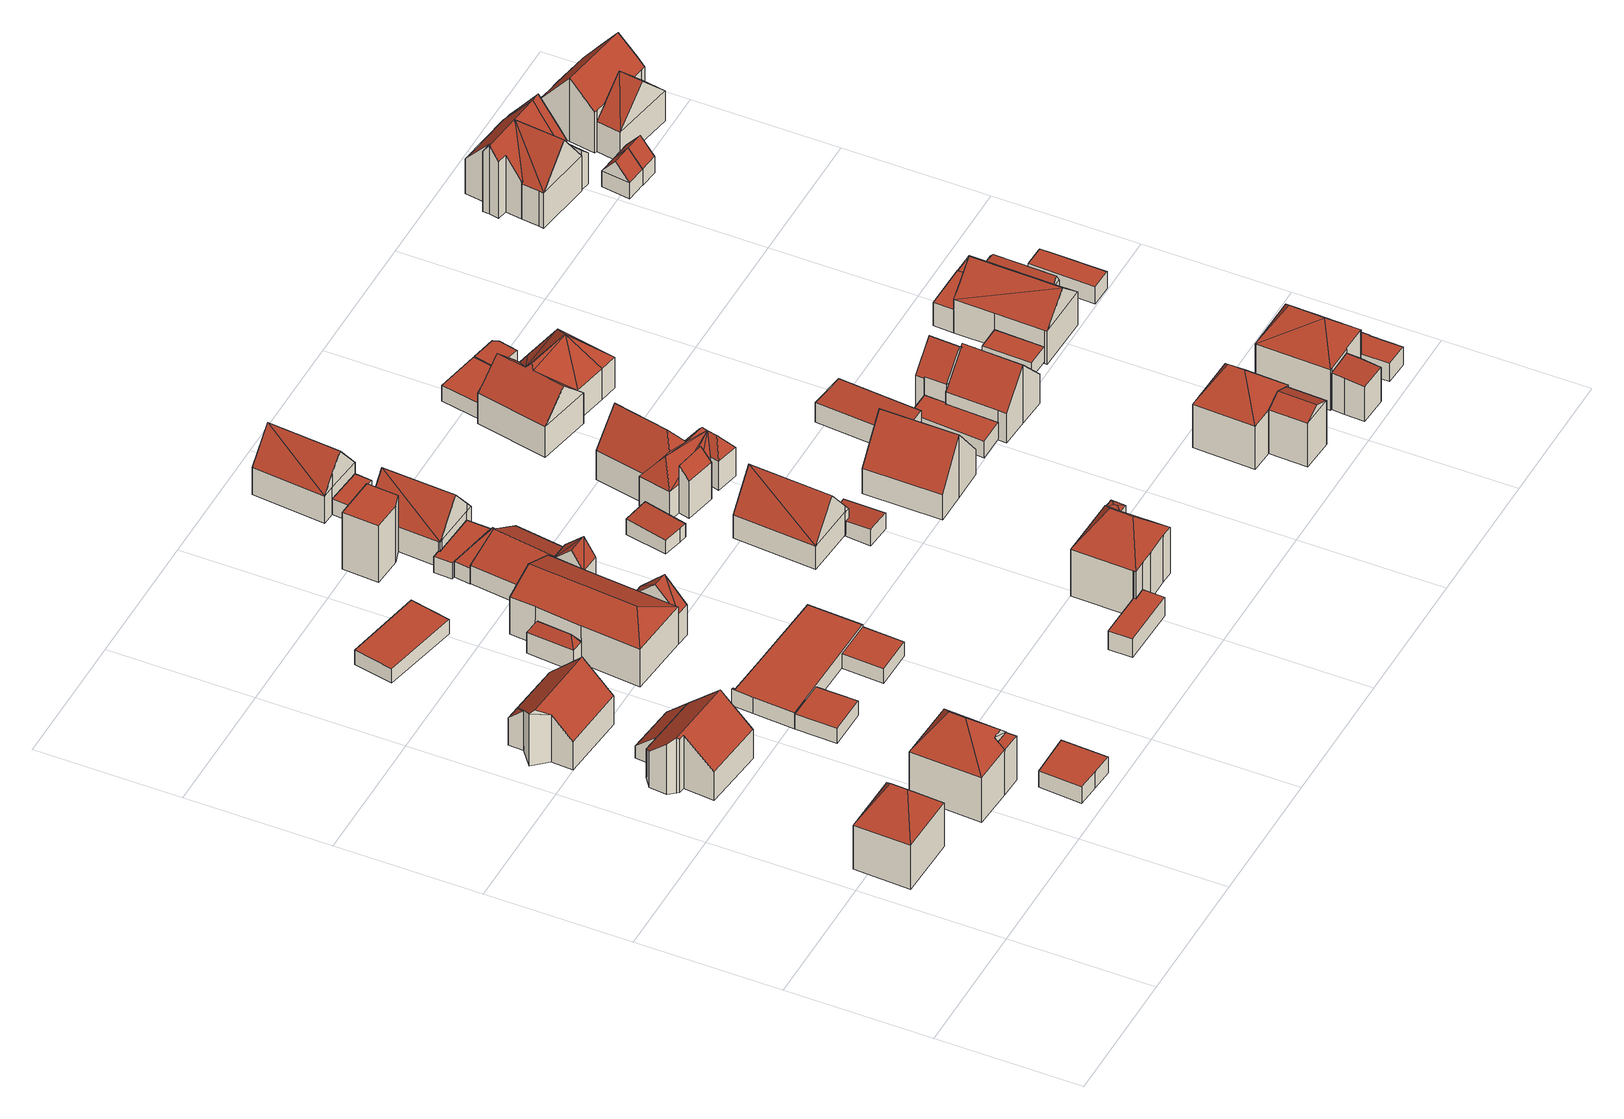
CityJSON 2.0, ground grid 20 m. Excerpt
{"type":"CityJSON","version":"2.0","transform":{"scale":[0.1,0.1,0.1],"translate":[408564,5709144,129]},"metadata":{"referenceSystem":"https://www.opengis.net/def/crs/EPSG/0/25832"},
"CityObjects":{
"building1":{"type":"Building","attributes":{"Gemeindeschluessel":"05978036","Geometrietyp2DReferenz":"3000","function":"31001_1000","roofType":"3200","measuredHeight":11.52},"geometry":[{"type":"MultiSurface","lod":"2","boundaries":[[[0,1,2,3]],[[1,4,5,2]],[[4,6,7,5]],[[6,0,3,7]],[[4,1,8]],[[0,6,9]],[[1,0,9,8]],[[6,4,8,9]],[[3,2,5,7]]],"semantics":{"surfaces":[{"type":"WallSurface"},{"type":"RoofSurface"},{"type":"GroundSurface"}],"values":[0,0,0,0,1,1,1,1,2]}}]},
"building2":{"type":"Building","attributes":{"Gemeindeschluessel":"05978036","Geometrietyp2DReferenz":"3000","function":"31001_1000","roofType":"3100","measuredHeight":8.76},"geometry":[{"type":"MultiSurface","lod":"2","boundaries":[[[10,11,12,13]],[[11,14,15,12]],[[14,16,17,15]],[[16,18,19,17]],[[18,20,21,19]],[[20,22,23,21]],[[22,24,25,23]],[[24,26,27,25]],[[26,28,29,27]],[[28,30,31,29]],[[30,10,13,31]],[[26,24,22,20,18,16]],[[16,14,11,10,30,28,26]],[[13,12,15,17,19,21,23,25,27,29,31]]],"semantics":{"surfaces":[{"type":"WallSurface"},{"type":"RoofSurface"},{"type":"GroundSurface"}],"values":[0,0,0,0,0,0,0,0,0,0,0,1,1,2]}}]},
"building3":{"type":"Building","attributes":{"Gemeindeschluessel":"05978036","Geometrietyp2DReferenz":"3000","function":"31001_1000"},"children":["building3-1","building3-2"]},
"building3-1":{"type":"BuildingPart","attributes":{"roofType":"1000","measuredHeight":7.18},"parents":["building3"],"geometry":[{"type":"MultiSurface","lod":"2","boundaries":[[[32,33,34,35]],[[36,32,35,37]],[[36,38,33,32]],[[35,34,39,37]],[[39,34,33,38]],[[37,39,38,36]]],"semantics":{"surfaces":[{"type":"WallSurface"},{"type":"RoofSurface"},{"type":"GroundSurface"},{"type":"ClosureSurface"}],"values":[0,0,1,2,3,3]}}]},
"building3-2":{"type":"BuildingPart","attributes":{"roofType":"5000","measuredHeight":11.33},"parents":["building3"],"geometry":[{"type":"MultiSurface","lod":"2","boundaries":[[[40,41,42,34,33]],[[41,43,44,42]],[[43,45,46,44]],[[45,47,36,37,46]],[[45,43,48]],[[49,50,51,41,40]],[[51,48,43,41]],[[50,47,45,48,51]],[[49,47,50]],[[34,42,44,46,37,39]],[[38,36,47,49]],[[38,39,37,36]],[[40,33,38,49]],[[33,34,39,38]]],"semantics":{"surfaces":[{"type":"WallSurface"},{"type":"RoofSurface"},{"type":"GroundSurface"},{"type":"ClosureSurface"}],"values":[0,0,0,0,1,1,1,1,0,2,0,3,0,3]}}]},
"building4":{"type":"Building","attributes":{"Gemeindeschluessel":"05978036","Geometrietyp2DReferenz":"3000","function":"31001_1000"},"children":["building4-1","building4-2"]},
"building4-1":{"type":"BuildingPart","attributes":{"roofType":"5000","measuredHeight":8.88},"parents":["building4"],"geometry":[{"type":"MultiSurface","lod":"2","boundaries":[[[52,53,54,55]],[[53,56,57,54]],[[56,58,59,57]],[[58,60,61,62,59]],[[63,64,65,66]],[[64,52,55,65]],[[52,67,68,56,53]],[[67,64,63,69,60,58,68]],[[52,64,67]],[[58,56,68]],[[55,54,57,59,62,66,65]],[[69,61,60]],[[63,66,62,61,69]]],"semantics":{"surfaces":[{"type":"WallSurface"},{"type":"RoofSurface"},{"type":"GroundSurface"},{"type":"ClosureSurface"}],"values":[0,0,0,0,0,0,1,1,0,0,2,0,3]}}]},
"building4-2":{"type":"BuildingPart","attributes":{"roofType":"2100","measuredHeight":6.38},"parents":["building4"],"geometry":[{"type":"MultiSurface","lod":"2","boundaries":[[[61,70,71,62]],[[70,63,66,71]],[[63,70,61,69]],[[62,71,66]],[[62,66,63,69,61]]],"semantics":{"surfaces":[{"type":"WallSurface"},{"type":"RoofSurface"},{"type":"GroundSurface"},{"type":"ClosureSurface"}],"values":[0,0,1,2,3]}}]},
"building5":{"type":"Building","attributes":{"Gemeindeschluessel":"05978036","Geometrietyp2DReferenz":"3000","function":"31001_2460","roofType":"2100","measuredHeight":4.65},"geometry":[{"type":"MultiSurface","lod":"2","boundaries":[[[72,14,73,74]],[[14,11,75,73]],[[11,76,77,75]],[[76,72,74,77]],[[76,11,14,72]],[[74,73,75,77]]],"semantics":{"surfaces":[{"type":"WallSurface"},{"type":"RoofSurface"},{"type":"GroundSurface"}],"values":[0,0,0,0,1,2]}}]},
"building6":{"type":"Building","attributes":{"Gemeindeschluessel":"05978036","Geometrietyp2DReferenz":"3000","function":"31001_2460","roofType":"1000","measuredHeight":2.57},"geometry":[{"type":"MultiSurface","lod":"2","boundaries":[[[78,79,80,81]],[[79,82,83,80]],[[82,84,85,83]],[[84,86,87,85]],[[86,78,81,87]],[[86,84,82,79,78]],[[81,80,83,85,87]]],"semantics":{"surfaces":[{"type":"WallSurface"},{"type":"RoofSurface"},{"type":"GroundSurface"}],"values":[0,0,0,0,0,1,2]}}]},
"building7":{"type":"Building","attributes":{"Gemeindeschluessel":"05978036","Geometrietyp2DReferenz":"3000","function":"31001_2460","roofType":"1000","measuredHeight":2.35},"geometry":[{"type":"MultiSurface","lod":"2","boundaries":[[[88,89,90,91]],[[89,92,93,90]],[[92,94,95,93]],[[94,88,91,95]],[[94,92,89,88]],[[91,90,93,95]]],"semantics":{"surfaces":[{"type":"WallSurface"},{"type":"RoofSurface"},{"type":"GroundSurface"}],"values":[0,0,0,0,1,2]}}]},
"building8":{"type":"Building","attributes":{"Gemeindeschluessel":"05978036","Geometrietyp2DReferenz":"3000","function":"31001_2460","roofType":"1000","measuredHeight":2.39},"geometry":[{"type":"MultiSurface","lod":"2","boundaries":[[[96,97,98,99]],[[97,100,101,98]],[[100,102,103,101]],[[102,96,99,103]],[[102,100,97,96]],[[99,98,101,103]]],"semantics":{"surfaces":[{"type":"WallSurface"},{"type":"RoofSurface"},{"type":"GroundSurface"}],"values":[0,0,0,0,1,2]}}]},
"building9":{"type":"Building","attributes":{"Gemeindeschluessel":"05978036","Geometrietyp2DReferenz":"3000","function":"31001_2460","roofType":"1000","measuredHeight":2.56},"geometry":[{"type":"MultiSurface","lod":"2","boundaries":[[[104,105,106,90]],[[105,107,108,106]],[[107,109,110,108]],[[109,111,112,110]],[[111,113,114,112]],[[113,115,116,114]],[[115,117,118,116]],[[117,104,90,118]],[[117,115,113,111,109,107,105,104]],[[90,106,108,110,112,114,116,118]]],"semantics":{"surfaces":[{"type":"WallSurface"},{"type":"RoofSurface"},{"type":"GroundSurface"}],"values":[0,0,0,0,0,0,0,0,1,2]}}]},
"building10":{"type":"Building","attributes":{"Gemeindeschluessel":"05978036","Geometrietyp2DReferenz":"3000","function":"31001_1000"},"children":["building10-1","building10-2","building10-3"]},
"building10-1":{"type":"BuildingPart","attributes":{"roofType":"5000","measuredHeight":8.01},"parents":["building10"],"geometry":[{"type":"MultiSurface","lod":"2","boundaries":[[[119,120,121]],[[119,122,123,120]],[[122,124,125,123]],[[124,126,127,125]],[[126,128,129,127]],[[128,130,131,129]],[[130,132,133,131]],[[132,134,135,136,133]],[[137,138,139,140,141]],[[138,142,143,139]],[[142,144,143]],[[138,137,145]],[[137,146,147,134,132,130,128,126,124,145]],[[124,122,119,142,138,145]],[[120,123,125,127,129,131,133,136,140,139,143]],[[137,141,146]],[[147,135,134]],[[141,140,136,135]],[[146,141,135,147]],[[121,148,149,144,142,119]],[[121,120,143,144]],[[121,144,149,148]]],"semantics":{"surfaces":[{"type":"WallSurface"},{"type":"RoofSurface"},{"type":"GroundSurface"},{"type":"ClosureSurface"}],"values":[0,0,0,0,0,0,0,0,0,0,0,1,1,1,2,0,0,3,3,0,3,3]}}]},
"building10-2":{"type":"BuildingPart","attributes":{"roofType":"3100","measuredHeight":8.18},"parents":["building10"],"geometry":[{"type":"MultiSurface","lod":"2","boundaries":[[[150,141,140,151]],[[135,152,153,136]],[[152,150,151,153]],[[150,152,154]],[[141,154,155,146]],[[154,141,150]],[[152,155,154]],[[155,152,135,147]],[[151,140,136,153]],[[136,140,141,135]],[[155,147,146]],[[146,147,135,141]]],"semantics":{"surfaces":[{"type":"WallSurface"},{"type":"RoofSurface"},{"type":"GroundSurface"},{"type":"ClosureSurface"}],"values":[0,0,0,0,1,1,1,1,2,3,0,3]}}]},
"building10-3":{"type":"BuildingPart","attributes":{"roofType":"5000","measuredHeight":4.86},"parents":["building10"],"geometry":[{"type":"MultiSurface","lod":"2","boundaries":[[[156,121,120,157]],[[144,158,159,143]],[[158,156,157,159]],[[144,160,158]],[[144,149,160]],[[149,148,161,160]],[[148,121,156,161]],[[160,161,156,158]],[[157,120,143,159]],[[143,120,121,144]],[[121,148,149,144]]],"semantics":{"surfaces":[{"type":"WallSurface"},{"type":"RoofSurface"},{"type":"GroundSurface"},{"type":"ClosureSurface"}],"values":[0,0,0,1,1,1,1,1,2,3,3]}}]},
"building11":{"type":"Building","attributes":{"Gemeindeschluessel":"05978036","Geometrietyp2DReferenz":"3000","function":"31001_2460","roofType":"1000","measuredHeight":2.37},"geometry":[{"type":"MultiSurface","lod":"2","boundaries":[[[162,163,164,118]],[[163,165,166,164]],[[165,167,168,166]],[[167,162,118,168]],[[167,165,163,162]],[[118,164,166,168]]],"semantics":{"surfaces":[{"type":"WallSurface"},{"type":"RoofSurface"},{"type":"GroundSurface"}],"values":[0,0,0,0,1,2]}}]},
"building12":{"type":"Building","attributes":{"Gemeindeschluessel":"05978036","Geometrietyp2DReferenz":"3000","function":"31001_1000","roofType":"5000","measuredHeight":7.99},"geometry":[{"type":"MultiSurface","lod":"2","boundaries":[[[169,170,171,172]],[[170,173,174,171]],[[173,175,176,174]],[[175,177,178,176]],[[177,169,172,178]],[[173,179,175]],[[170,179,173]],[[179,170,180]],[[169,179,180]],[[179,169,177]],[[177,175,179]],[[170,169,180]],[[172,171,174,176,178]]],"semantics":{"surfaces":[{"type":"WallSurface"},{"type":"RoofSurface"},{"type":"GroundSurface"}],"values":[0,0,0,0,0,1,1,1,1,1,0,0,2]}}]},
"building13":{"type":"Building","attributes":{"Gemeindeschluessel":"05978036","Geometrietyp2DReferenz":"3000","function":"31001_1000","roofType":"5000","measuredHeight":5.51},"geometry":[{"type":"MultiSurface","lod":"2","boundaries":[[[181,182,183,184]],[[182,185,186,183]],[[185,187,188,186]],[[187,189,190,188]],[[189,191,192,190]],[[191,193,194,192]],[[193,195,196,194]],[[195,181,184,196]],[[187,185,197,198,191,189]],[[195,193,198,197,182,181]],[[193,191,198]],[[185,182,197]],[[184,183,186,188,190,192,194,196]]],"semantics":{"surfaces":[{"type":"WallSurface"},{"type":"RoofSurface"},{"type":"GroundSurface"}],"values":[0,0,0,0,0,0,0,0,1,1,0,0,2]}}]},
"building14":{"type":"Building","attributes":{"Gemeindeschluessel":"05978036","Geometrietyp2DReferenz":"3000","function":"31001_2460","roofType":"9999","measuredHeight":3},"geometry":[{"type":"MultiSurface","lod":"2","boundaries":[[[199,200,201,202,203,204]],[[204,203,205,206]],[[203,202,207,205]],[[202,201,208,207]],[[201,200,209,208]],[[200,199,210,209]],[[199,204,206,210]],[[206,205,207,208,209,210]]],"semantics":{"surfaces":[{"type":"RoofSurface"},{"type":"WallSurface"},{"type":"GroundSurface"}],"values":[0,1,1,1,1,1,1,2]}}]},
"building15":{"type":"Building","attributes":{"Gemeindeschluessel":"05978036","Geometrietyp2DReferenz":"3000","function":"31001_2460","roofType":"1000","measuredHeight":2.49},"geometry":[{"type":"MultiSurface","lod":"2","boundaries":[[[211,212,213,214]],[[212,215,216,213]],[[215,217,218,216]],[[217,219,220,218]],[[219,221,222,220]],[[221,211,214,222]],[[221,219,217,215,212,211]],[[214,213,216,218,220,222]]],"semantics":{"surfaces":[{"type":"WallSurface"},{"type":"RoofSurface"},{"type":"GroundSurface"}],"values":[0,0,0,0,0,0,1,2]}}]},
"building16":{"type":"Building","attributes":{"Gemeindeschluessel":"05978036","Geometrietyp2DReferenz":"3000","function":"31001_2460","roofType":"1000","measuredHeight":2.48},"geometry":[{"type":"MultiSurface","lod":"2","boundaries":[[[223,224,225,226]],[[224,227,228,225]],[[227,229,230,228]],[[229,231,232,230]],[[231,233,234,232]],[[233,235,236,234]],[[235,237,238,236]],[[237,215,216,238]],[[215,212,213,216]],[[212,223,226,213]],[[212,215,237,235,233,231,229,227,224,223]],[[226,225,228,230,232,234,236,238,216,213]]],"semantics":{"surfaces":[{"type":"WallSurface"},{"type":"RoofSurface"},{"type":"GroundSurface"}],"values":[0,0,0,0,0,0,0,0,0,0,1,2]}}]},
"building17":{"type":"Building","attributes":{"Gemeindeschluessel":"05978036","Geometrietyp2DReferenz":"3000","function":"31001_1000"},"children":["building17-1","building17-2"]},
"building17-1":{"type":"BuildingPart","attributes":{"roofType":"9999","measuredHeight":9},"parents":["building17"],"geometry":[{"type":"MultiSurface","lod":"2","boundaries":[[[239,240,241,242,243]],[[243,242,244,245,246]],[[242,241,247,244]],[[241,240,248,247]],[[240,239,249,250,248]],[[246,249,239,243]],[[246,245,250,249]],[[245,244,247,248,250]]],"semantics":{"surfaces":[{"type":"RoofSurface"},{"type":"WallSurface"},{"type":"GroundSurface"}],"values":[0,1,1,1,1,1,1,2]}}]},
"building17-2":{"type":"BuildingPart","attributes":{"roofType":"3100","measuredHeight":8.77},"parents":["building17"],"geometry":[{"type":"MultiSurface","lod":"2","boundaries":[[[251,252,253,254]],[[252,255,256,253]],[[255,257,258,256]],[[257,259,260,258]],[[259,246,245,260]],[[249,261,262,250]],[[261,251,254,262]],[[261,263,264]],[[264,265,251,261]],[[257,263,249,246,259]],[[257,266,264,263]],[[252,265,264,266,255]],[[255,266,257]],[[251,265,252]],[[249,263,261]],[[254,253,256,258,260,245,250,262]],[[250,245,246,249]]],"semantics":{"surfaces":[{"type":"WallSurface"},{"type":"RoofSurface"},{"type":"GroundSurface"},{"type":"ClosureSurface"}],"values":[0,0,0,0,0,0,0,1,1,1,1,0,0,0,0,2,3]}}]},
"building18":{"type":"Building","attributes":{"Gemeindeschluessel":"05978036","Geometrietyp2DReferenz":"3000","function":"31001_2460","roofType":"2100","measuredHeight":2.5},"geometry":[{"type":"MultiSurface","lod":"2","boundaries":[[[267,268,269,270]],[[268,271,272,269]],[[271,273,274,272]],[[273,275,276,274]],[[275,267,270,276]],[[275,273,271,268,267]],[[270,269,272,274,276]]],"semantics":{"surfaces":[{"type":"WallSurface"},{"type":"RoofSurface"},{"type":"GroundSurface"}],"values":[0,0,0,0,0,1,2]}}]},
"building19":{"type":"Building","attributes":{"Gemeindeschluessel":"05978036","Geometrietyp2DReferenz":"3000","function":"31001_2460","roofType":"1000","measuredHeight":2.47},"geometry":[{"type":"MultiSurface","lod":"2","boundaries":[[[277,278,279,280]],[[278,281,282,279]],[[281,283,284,282]],[[283,277,280,284]],[[283,281,278,277]],[[280,279,282,284]]],"semantics":{"surfaces":[{"type":"WallSurface"},{"type":"RoofSurface"},{"type":"GroundSurface"}],"values":[0,0,0,0,1,2]}}]},
"building20":{"type":"Building","attributes":{"Gemeindeschluessel":"05978036","Geometrietyp2DReferenz":"3000","function":"31001_1000"},"children":["building20-1","building20-2"]},
"building20-1":{"type":"BuildingPart","attributes":{"roofType":"3200","measuredHeight":11.71},"parents":["building20"],"geometry":[{"type":"MultiSurface","lod":"2","boundaries":[[[285,286,287,288]],[[286,289,290,287]],[[289,291,292,293,290]],[[294,295,296,297,298]],[[295,299,300,296]],[[299,301,302,300]],[[301,303,304,302]],[[303,305,306,304]],[[305,285,288,306]],[[291,289,307]],[[305,303,301,299,295,308]],[[289,286,285,305,308,307]],[[295,294,291,307,308]],[[288,287,290,293,297,296,300,302,304,306]],[[298,292,291,294]],[[298,297,293,292]]],"semantics":{"surfaces":[{"type":"WallSurface"},{"type":"RoofSurface"},{"type":"GroundSurface"},{"type":"ClosureSurface"}],"values":[0,0,0,0,0,0,0,0,0,1,1,1,1,2,0,3]}}]},
"building20-2":{"type":"BuildingPart","attributes":{"roofType":"5000","measuredHeight":7.31},"parents":["building20"],"geometry":[{"type":"MultiSurface","lod":"2","boundaries":[[[309,298,297,310]],[[292,311,312,293]],[[311,309,310,312]],[[313,311,292]],[[314,313,292,298]],[[314,298,309]],[[313,314,309,311]],[[310,297,293,312]],[[293,297,298,292]]],"semantics":{"surfaces":[{"type":"WallSurface"},{"type":"RoofSurface"},{"type":"GroundSurface"},{"type":"ClosureSurface"}],"values":[0,0,0,1,1,1,1,2,3]}}]},
"building21":{"type":"Building","attributes":{"Gemeindeschluessel":"05978036","Geometrietyp2DReferenz":"3000","function":"31001_1000","roofType":"3100","measuredHeight":8.85},"geometry":[{"type":"MultiSurface","lod":"2","boundaries":[[[315,316,317,318]],[[316,319,282,317]],[[319,320,279,282]],[[320,321,322,279]],[[321,315,318,322]],[[321,323,315]],[[323,321,324,325]],[[325,316,323]],[[316,325,319]],[[320,324,321]],[[319,325,324,320]],[[315,323,316]],[[318,317,282,279,322]]],"semantics":{"surfaces":[{"type":"WallSurface"},{"type":"RoofSurface"},{"type":"GroundSurface"}],"values":[0,0,0,0,0,1,1,1,1,0,0,0,2]}}]},
"building22":{"type":"Building","attributes":{"Gemeindeschluessel":"05978036","Geometrietyp2DReferenz":"3000","function":"31001_1000","roofType":"3100","measuredHeight":8.82},"geometry":[{"type":"MultiSurface","lod":"2","boundaries":[[[326,327,328,329]],[[327,330,331,328]],[[330,332,333,331]],[[332,334,335,333]],[[334,336,337,335]],[[336,326,329,337]],[[336,338,326]],[[336,339,338]],[[327,338,339]],[[339,340,332,330,327]],[[332,340,334]],[[334,340,339,336]],[[326,338,327]],[[329,328,331,333,335,337]]],"semantics":{"surfaces":[{"type":"WallSurface"},{"type":"RoofSurface"},{"type":"GroundSurface"}],"values":[0,0,0,0,0,0,1,1,1,1,0,0,0,2]}}]},
"building23":{"type":"Building","attributes":{"Gemeindeschluessel":"05978036","Geometrietyp2DReferenz":"3000","function":"31001_2460","roofType":"2100","measuredHeight":2.64},"geometry":[{"type":"MultiSurface","lod":"2","boundaries":[[[341,342,343,344]],[[342,345,346,343]],[[345,347,348,346]],[[347,349,350,348]],[[349,351,352,350]],[[351,341,344,352]],[[351,349,347,345,342,341]],[[344,343,346,348,350,352]]],"semantics":{"surfaces":[{"type":"WallSurface"},{"type":"RoofSurface"},{"type":"GroundSurface"}],"values":[0,0,0,0,0,0,1,2]}}]},
"building24":{"type":"Building","attributes":{"Gemeindeschluessel":"05978036","Geometrietyp2DReferenz":"3000","function":"31001_1000"},"children":["building24-1","building24-2"]},
"building24-1":{"type":"BuildingPart","attributes":{"roofType":"2100","measuredHeight":7.66},"parents":["building24"],"geometry":[{"type":"MultiSurface","lod":"2","boundaries":[[[353,354,355,356,357]],[[354,358,359,355]],[[358,360,361,362,359]],[[360,358,354,353]],[[356,355,359,362]],[[357,361,360,353]],[[357,356,362,361]]],"semantics":{"surfaces":[{"type":"WallSurface"},{"type":"RoofSurface"},{"type":"GroundSurface"},{"type":"ClosureSurface"}],"values":[0,0,0,1,2,0,3]}}]},
"building24-2":{"type":"BuildingPart","attributes":{"roofType":"5000","measuredHeight":9.6},"parents":["building24"],"geometry":[{"type":"MultiSurface","lod":"2","boundaries":[[[363,364,365,366]],[[364,357,356,365]],[[361,367,368,362]],[[367,369,370,368]],[[369,371,372,370]],[[371,373,374,372]],[[373,375,376,374]],[[375,377,378,376]],[[377,379,380,378]],[[379,381,382,380]],[[381,383,384,382]],[[383,363,366,384]],[[385,386,381,379]],[[387,377,375]],[[388,377,387]],[[388,379,377]],[[379,388,385]],[[389,388,387,373,371]],[[390,389,371,369]],[[390,369,367]],[[390,385,389]],[[390,391,385]],[[367,391,390]],[[361,391,367]],[[357,391,361]],[[391,357,364]],[[388,389,385]],[[386,385,391]],[[392,391,364,363]],[[392,363,383]],[[386,391,392,383,381]],[[373,387,375]],[[366,365,356,362,368,370,372,374,376,378,380,382,384]],[[362,356,357,361]]],"semantics":{"surfaces":[{"type":"WallSurface"},{"type":"RoofSurface"},{"type":"GroundSurface"},{"type":"ClosureSurface"}],"values":[0,0,0,0,0,0,0,0,0,0,0,0,1,1,1,1,1,1,1,1,1,1,1,1,1,1,1,1,1,1,1,0,2,3]}}]},
"building25":{"type":"Building","attributes":{"Gemeindeschluessel":"05978036","Geometrietyp2DReferenz":"3000","function":"31001_1000","roofType":"3100","measuredHeight":10.03},"geometry":[{"type":"MultiSurface","lod":"2","boundaries":[[[393,394,395,396]],[[394,397,398,395]],[[397,399,400,398]],[[399,401,402,400]],[[401,403,404,402]],[[403,405,406,404]],[[405,407,408,406]],[[407,393,396,408]],[[403,401,399,397,394,393]],[[393,407,405,403]],[[396,395,398,400,402,404,406,408]]],"semantics":{"surfaces":[{"type":"WallSurface"},{"type":"RoofSurface"},{"type":"GroundSurface"}],"values":[0,0,0,0,0,0,0,0,1,1,2]}}]},
"building26":{"type":"Building","attributes":{"Gemeindeschluessel":"05978036","Geometrietyp2DReferenz":"3000","function":"31001_1000","roofType":"5000","measuredHeight":9.28},"geometry":[{"type":"MultiSurface","lod":"2","boundaries":[[[409,410,411,412]],[[410,413,414,411]],[[413,415,416,414]],[[415,417,418,416]],[[417,419,420,418]],[[419,421,422,420]],[[421,423,424,422]],[[423,425,426,424]],[[425,427,428,426]],[[427,429,430,428]],[[429,431,432,430]],[[431,409,412,432]],[[433,429,427,434,435,436,437,438]],[[434,425,423,435]],[[435,439,436]],[[423,439,435]],[[421,439,423]],[[439,421,419]],[[439,419,417]],[[439,437,436]],[[417,437,439]],[[415,437,417]],[[437,415,413]],[[438,437,413,410,440]],[[431,433,438,440,409]],[[409,440,410]],[[429,433,431]],[[425,434,427]],[[412,411,414,416,418,420,422,424,426,428,430,432]]],"semantics":{"surfaces":[{"type":"WallSurface"},{"type":"RoofSurface"},{"type":"GroundSurface"}],"values":[0,0,0,0,0,0,0,0,0,0,0,0,1,1,1,1,1,1,1,1,1,1,1,1,0,0,0,0,2]}}]},
"building27":{"type":"Building","attributes":{"Gemeindeschluessel":"05978036","Geometrietyp2DReferenz":"3000","function":"31001_2460","roofType":"1000","measuredHeight":2.55},"geometry":[{"type":"MultiSurface","lod":"2","boundaries":[[[441,442,432,412]],[[442,443,444,432]],[[443,445,446,444]],[[445,447,448,446]],[[447,449,450,448]],[[449,441,412,450]],[[449,447,445,443,442,441]],[[412,432,444,446,448,450]]],"semantics":{"surfaces":[{"type":"WallSurface"},{"type":"RoofSurface"},{"type":"GroundSurface"}],"values":[0,0,0,0,0,0,1,2]}}]},
"building28":{"type":"Building","attributes":{"Gemeindeschluessel":"05978036","Geometrietyp2DReferenz":"3000","function":"31001_1000","roofType":"2100","measuredHeight":3.58},"geometry":[{"type":"MultiSurface","lod":"2","boundaries":[[[451,452,453,454]],[[452,455,456,453]],[[455,457,458,456]],[[457,459,460,458]],[[459,461,462,460]],[[461,463,464,462]],[[463,451,454,464]],[[463,461,459,457,455,452,451]],[[454,453,456,458,460,462,464]]],"semantics":{"surfaces":[{"type":"WallSurface"},{"type":"RoofSurface"},{"type":"GroundSurface"}],"values":[0,0,0,0,0,0,0,1,2]}}]},
"building29":{"type":"Building","attributes":{"Gemeindeschluessel":"05978036","Geometrietyp2DReferenz":"3000","function":"31001_2460","roofType":"1000","measuredHeight":2.7},"geometry":[{"type":"MultiSurface","lod":"2","boundaries":[[[465,466,467,468]],[[466,469,470,467]],[[469,471,472,470]],[[471,473,474,472]],[[473,475,476,474]],[[475,477,478,476]],[[477,479,480,478]],[[479,465,468,480]],[[479,477,475,473,471,469,466,465]],[[468,467,470,472,474,476,478,480]]],"semantics":{"surfaces":[{"type":"WallSurface"},{"type":"RoofSurface"},{"type":"GroundSurface"}],"values":[0,0,0,0,0,0,0,0,1,2]}}]},
"building30":{"type":"Building","attributes":{"Gemeindeschluessel":"05978036","Geometrietyp2DReferenz":"3000","function":"31001_1310","roofType":"1000","measuredHeight":2.46},"geometry":[{"type":"MultiSurface","lod":"2","boundaries":[[[481,482,483,484]],[[482,485,486,483]],[[485,441,487,486]],[[441,449,488,487]],[[449,489,490,488]],[[489,491,492,490]],[[491,481,484,492]],[[491,489,449,441,485,482,481]],[[484,483,486,487,488,490,492]]],"semantics":{"surfaces":[{"type":"WallSurface"},{"type":"RoofSurface"},{"type":"GroundSurface"}],"values":[0,0,0,0,0,0,0,1,2]}}]},
"building31":{"type":"Building","attributes":{"Gemeindeschluessel":"05978036","Geometrietyp2DReferenz":"3000","function":"31001_1310","roofType":"1000","measuredHeight":2.64},"geometry":[{"type":"MultiSurface","lod":"2","boundaries":[[[493,494,495,496]],[[494,497,450,495]],[[497,498,448,450]],[[498,499,500,448]],[[499,501,502,500]],[[501,503,504,502]],[[503,493,496,504]],[[503,501,499,498,497,494,493]],[[496,495,450,448,500,502,504]]],"semantics":{"surfaces":[{"type":"WallSurface"},{"type":"RoofSurface"},{"type":"GroundSurface"}],"values":[0,0,0,0,0,0,0,1,2]}}]},
"building32":{"type":"Building","attributes":{"Gemeindeschluessel":"05978036","Geometrietyp2DReferenz":"3000","function":"31001_1000"},"children":["building32-1","building32-2"]},
"building32-1":{"type":"BuildingPart","attributes":{"roofType":"3100","measuredHeight":8.18},"parents":["building32"],"geometry":[{"type":"MultiSurface","lod":"2","boundaries":[[[505,506,507,508,509]],[[510,511,512,513,514]],[[511,505,509,512]],[[510,506,515]],[[505,511,516]],[[506,505,516,515]],[[511,510,515,516]],[[509,508,513,512]],[[514,507,506,510]],[[513,508,507,514]]],"semantics":{"surfaces":[{"type":"WallSurface"},{"type":"RoofSurface"},{"type":"GroundSurface"},{"type":"ClosureSurface"}],"values":[0,0,0,0,0,1,1,2,0,3]}}]},
"building32-2":{"type":"BuildingPart","attributes":{"roofType":"5000","measuredHeight":11.24},"parents":["building32"],"geometry":[{"type":"MultiSurface","lod":"2","boundaries":[[[517,518,519,520]],[[518,521,522,519]],[[523,524,522,521]],[[521,518,525]],[[523,526,517]],[[526,525,518,517]],[[521,525,526,523]],[[517,507,514,523]],[[524,513,508,520,519,522]],[[520,508,507,517]],[[513,524,523,514]],[[508,513,514,507]]],"semantics":{"surfaces":[{"type":"WallSurface"},{"type":"RoofSurface"},{"type":"GroundSurface"},{"type":"ClosureSurface"}],"values":[0,0,0,1,1,1,1,0,2,0,0,3]}}]},
"building33":{"type":"Building","attributes":{"Gemeindeschluessel":"05978036","Geometrietyp2DReferenz":"3000","function":"31001_1000"},"children":["building33-1","building33-2"]},
"building33-1":{"type":"BuildingPart","attributes":{"roofType":"5000","measuredHeight":9.35},"parents":["building33"],"geometry":[{"type":"MultiSurface","lod":"2","boundaries":[[[527,528,529,530,531]],[[528,532,533,529]],[[532,534,535,533]],[[534,536,537,535]],[[536,538,539,537]],[[540,536,541]],[[536,540,542,543,538]],[[528,527,540,541,534,532]],[[536,534,541]],[[530,529,533,535,537,539,544]],[[531,545,527]],[[530,544,546,545,531]],[[544,539,538,546]],[[540,527,545,542]],[[542,545,546,543]],[[543,546,538]]],"semantics":{"surfaces":[{"type":"WallSurface"},{"type":"RoofSurface"},{"type":"GroundSurface"},{"type":"ClosureSurface"}],"values":[0,0,0,0,0,1,1,1,0,2,0,3,3,0,3,3]}}]},
"building33-2":{"type":"BuildingPart","attributes":{"roofType":"3100","measuredHeight":9.36},"parents":["building33"],"geometry":[{"type":"MultiSurface","lod":"2","boundaries":[[[547,548,549,550]],[[548,551,552,549]],[[551,553,554,552]],[[553,555,556,554]],[[555,557,558,556]],[[557,559,560,558]],[[559,531,530,560]],[[561,562,563,539,538]],[[562,547,550,563]],[[564,542,545,531,559,557,555,553]],[[553,551,548,547,562,561,564]],[[550,549,552,554,556,558,560,530,544,539,563]],[[543,542,564]],[[544,530,531,545,546]],[[546,545,542,543]],[[561,538,543,564]],[[544,546,538,539]],[[538,546,543]]],"semantics":{"surfaces":[{"type":"WallSurface"},{"type":"RoofSurface"},{"type":"GroundSurface"},{"type":"ClosureSurface"}],"values":[0,0,0,0,0,0,0,0,0,1,1,2,0,3,3,0,3,3]}}]},
"building34":{"type":"Building","attributes":{"Gemeindeschluessel":"05978036","Geometrietyp2DReferenz":"3000","function":"31001_2460","roofType":"1000","measuredHeight":2.42},"geometry":[{"type":"MultiSurface","lod":"2","boundaries":[[[565,566,567,568]],[[566,569,570,567]],[[569,571,572,570]],[[571,565,568,572]],[[571,569,566,565]],[[568,567,570,572]]],"semantics":{"surfaces":[{"type":"WallSurface"},{"type":"RoofSurface"},{"type":"GroundSurface"}],"values":[0,0,0,0,1,2]}}]},
"building35":{"type":"Building","attributes":{"Gemeindeschluessel":"05978036","Geometrietyp2DReferenz":"3000","function":"31001_1000"},"children":["building35-1","building35-2"]},
"building35-1":{"type":"BuildingPart","attributes":{"roofType":"2100","measuredHeight":5.91},"parents":["building35"],"geometry":[{"type":"MultiSurface","lod":"2","boundaries":[[[573,574,575,576]],[[574,577,578,575]],[[579,580,581,582]],[[580,583,584,581]],[[583,573,576,584]],[[583,580,579,577,574,573]],[[576,575,578,582,581,584]],[[582,578,577,579]]],"semantics":{"surfaces":[{"type":"WallSurface"},{"type":"RoofSurface"},{"type":"GroundSurface"},{"type":"ClosureSurface"}],"values":[0,0,0,0,0,1,2,3]}}]},
"building35-2":{"type":"BuildingPart","attributes":{"roofType":"3200","measuredHeight":10.51},"parents":["building35"],"geometry":[{"type":"MultiSurface","lod":"2","boundaries":[[[585,586,587,588]],[[586,589,590,587]],[[589,591,592,590]],[[591,593,594,592]],[[593,595,596,594]],[[595,597,598,596]],[[597,599,579,582,598]],[[600,601,602,578,577]],[[601,585,588,602]],[[586,585,603]],[[600,599,597,595,593,604,601]],[[585,604,603]],[[604,585,601]],[[604,586,603]],[[586,604,593,591,589]],[[588,587,590,592,594,596,598,582,578,602]],[[577,579,599,600]],[[577,578,582,579]]],"semantics":{"surfaces":[{"type":"WallSurface"},{"type":"RoofSurface"},{"type":"GroundSurface"},{"type":"ClosureSurface"}],"values":[0,0,0,0,0,0,0,0,0,1,1,1,1,1,1,2,0,3]}}]},
"building36":{"type":"Building","attributes":{"Gemeindeschluessel":"05978036","Geometrietyp2DReferenz":"3000","function":"31001_1000"},"children":["building36-1","building36-2","building36-3"]},
"building36-1":{"type":"BuildingPart","attributes":{"roofType":"3100","measuredHeight":9.15},"parents":["building36"],"geometry":[{"type":"MultiSurface","lod":"2","boundaries":[[[605,606,607,608]],[[606,609,610,611,607]],[[612,613,614,615,616,617]],[[618,619,620,621,622]],[[619,623,624,620]],[[623,605,608,624]],[[625,609,626]],[[626,609,606,605,623]],[[619,618,613,627,625]],[[625,626,619]],[[609,625,627,612]],[[612,627,613]],[[619,626,623]],[[608,607,611,616,615,621,620,624]],[[617,610,609,612]],[[617,616,611,610]],[[622,614,613,618]],[[622,621,615,614]]],"semantics":{"surfaces":[{"type":"WallSurface"},{"type":"RoofSurface"},{"type":"GroundSurface"},{"type":"ClosureSurface"}],"values":[0,0,0,0,0,0,1,1,1,1,0,0,0,2,0,3,0,3]}}]},
"building36-2":{"type":"BuildingPart","attributes":{"roofType":"1000","measuredHeight":3.68},"parents":["building36"],"geometry":[{"type":"MultiSurface","lod":"2","boundaries":[[[628,629,630,631]],[[629,617,616,630]],[[610,628,631,611]],[[610,617,629,628]],[[631,630,616,611]],[[611,616,617,610]]],"semantics":{"surfaces":[{"type":"WallSurface"},{"type":"RoofSurface"},{"type":"GroundSurface"},{"type":"ClosureSurface"}],"values":[0,0,0,1,2,3]}}]},
"building36-3":{"type":"BuildingPart","attributes":{"roofType":"5000","measuredHeight":5.88},"parents":["building36"],"geometry":[{"type":"MultiSurface","lod":"2","boundaries":[[[632,633,634,635]],[[633,622,621,634]],[[614,632,635,615]],[[636,637,614,622]],[[636,622,633]],[[637,636,633,632]],[[637,632,614]],[[635,634,621,615]],[[615,621,622,614]]],"semantics":{"surfaces":[{"type":"WallSurface"},{"type":"RoofSurface"},{"type":"GroundSurface"},{"type":"ClosureSurface"}],"values":[0,0,0,1,0,1,1,2,3]}}]},
"building37":{"type":"Building","attributes":{"Gemeindeschluessel":"05978036","Geometrietyp2DReferenz":"3000","function":"31001_2460","roofType":"1000","measuredHeight":2.85},"geometry":[{"type":"MultiSurface","lod":"2","boundaries":[[[638,639,640,641]],[[639,642,643,640]],[[642,644,645,643]],[[644,646,647,645]],[[646,648,649,647]],[[648,650,651,649]],[[650,652,653,651]],[[652,654,655,653]],[[654,638,641,655]],[[654,652,650,648,646,644,642,639,638]],[[641,640,643,645,647,649,651,653,655]]],"semantics":{"surfaces":[{"type":"WallSurface"},{"type":"RoofSurface"},{"type":"GroundSurface"}],"values":[0,0,0,0,0,0,0,0,0,1,2]}}]},
"building38":{"type":"Building","attributes":{"Gemeindeschluessel":"05978036","Geometrietyp2DReferenz":"3000","function":"51009_1610","roofType":"1000","measuredHeight":3.11},"geometry":[{"type":"MultiSurface","lod":"2","boundaries":[[[656,657,658,659]],[[657,660,661,658]],[[660,662,663,661]],[[662,656,659,663]],[[662,660,657,656]],[[659,658,661,663]]],"semantics":{"surfaces":[{"type":"WallSurface"},{"type":"RoofSurface"},{"type":"GroundSurface"}],"values":[0,0,0,0,1,2]}}]},
"building39":{"type":"Building","attributes":{"Gemeindeschluessel":"05978036","Geometrietyp2DReferenz":"3000","function":"31001_2460","roofType":"1000","measuredHeight":2.73},"geometry":[{"type":"MultiSurface","lod":"2","boundaries":[[[664,665,666,667]],[[665,668,669,666]],[[668,670,671,669]],[[670,672,673,671]],[[672,674,675,673]],[[674,664,667,675]],[[674,672,670,668,665,664]],[[667,666,669,671,673,675]]],"semantics":{"surfaces":[{"type":"WallSurface"},{"type":"RoofSurface"},{"type":"GroundSurface"}],"values":[0,0,0,0,0,0,1,2]}}]},
"building40":{"type":"Building","attributes":{"Gemeindeschluessel":"05978036","Geometrietyp2DReferenz":"3000","function":"31001_1000"},"children":["building40-1","building40-2","building40-3"]},
"building40-1":{"type":"BuildingPart","attributes":{"roofType":"3100","measuredHeight":10.84},"parents":["building40"],"geometry":[{"type":"MultiSurface","lod":"2","boundaries":[[[676,677,678,679]],[[677,680,681,678]],[[680,682,683,681]],[[682,684,685,683]],[[684,686,687,685]],[[686,688,689,690,687]],[[691,676,679,692,693]],[[694,688,686,684,682,680]],[[680,677,676,691,695,696,694]],[[679,678,681,683,685,687,690,697,698,692]],[[694,689,688]],[[694,697,690,689]],[[696,698,697,694]],[[693,695,691]],[[692,698,696,695,693]]],"semantics":{"surfaces":[{"type":"WallSurface"},{"type":"RoofSurface"},{"type":"GroundSurface"},{"type":"ClosureSurface"}],"values":[0,0,0,0,0,0,0,1,1,2,0,3,3,0,3]}}]},
"building40-2":{"type":"BuildingPart","attributes":{"roofType":"5000","measuredHeight":10.84},"parents":["building40"],"geometry":[{"type":"MultiSurface","lod":"2","boundaries":[[[699,693,692,700]],[[701,702,703,698,696]],[[702,704,705,703]],[[704,699,700,705]],[[701,695,693,706]],[[699,704,706,693]],[[704,707,706]],[[701,706,707]],[[707,702,701]],[[707,704,702]],[[700,692,698,703,705]],[[696,695,701]],[[698,692,693,695,696]]],"semantics":{"surfaces":[{"type":"WallSurface"},{"type":"RoofSurface"},{"type":"GroundSurface"},{"type":"ClosureSurface"}],"values":[0,0,0,0,1,1,1,1,1,0,2,0,3]}}]},
"building40-3":{"type":"BuildingPart","attributes":{"roofType":"3100","measuredHeight":10.84},"parents":["building40"],"geometry":[{"type":"MultiSurface","lod":"2","boundaries":[[[708,709,710,711]],[[709,712,713,710]],[[712,714,715,713]],[[714,716,696,698,715]],[[689,717,718,690]],[[717,708,711,718]],[[694,716,714,712,709]],[[709,708,717,689,694]],[[711,710,713,715,698,697,690,718]],[[694,696,716]],[[694,697,698,696]],[[689,690,697,694]]],"semantics":{"surfaces":[{"type":"WallSurface"},{"type":"RoofSurface"},{"type":"GroundSurface"},{"type":"ClosureSurface"}],"values":[0,0,0,0,0,0,1,1,2,0,3,3]}}]},
"building41":{"type":"Building","attributes":{"Gemeindeschluessel":"05978036","Geometrietyp2DReferenz":"3000","function":"51009_1610","roofType":"2100","measuredHeight":6.36},"geometry":[{"type":"MultiSurface","lod":"2","boundaries":[[[719,720,721,722]],[[720,723,724,721]],[[723,725,726,724]],[[725,719,722,726]],[[725,723,720,719]],[[722,721,724,726]]],"semantics":{"surfaces":[{"type":"WallSurface"},{"type":"RoofSurface"},{"type":"GroundSurface"}],"values":[0,0,0,0,1,2]}}]},
"building42":{"type":"Building","attributes":{"Gemeindeschluessel":"05978036","Geometrietyp2DReferenz":"3000","function":"31001_1310","roofType":"3100","measuredHeight":5.02},"geometry":[{"type":"MultiSurface","lod":"2","boundaries":[[[727,728,729,730]],[[728,731,732,729]],[[731,733,734,732]],[[733,727,730,734]],[[731,728,735]],[[727,733,736]],[[728,727,736,735]],[[733,731,735,736]],[[730,729,732,734]]],"semantics":{"surfaces":[{"type":"WallSurface"},{"type":"RoofSurface"},{"type":"GroundSurface"}],"values":[0,0,0,0,0,0,1,1,2]}}]},
"building43":{"type":"Building","attributes":{"Gemeindeschluessel":"05978036","Geometrietyp2DReferenz":"3000","function":"31001_1310","roofType":"3100","measuredHeight":5.08},"geometry":[{"type":"MultiSurface","lod":"2","boundaries":[[[733,737,738,739]],[[737,740,741,738]],[[740,727,742,741]],[[727,733,739,742]],[[740,737,743]],[[733,727,736]],[[737,733,736,743]],[[727,740,743,736]],[[739,738,741,742]]],"semantics":{"surfaces":[{"type":"WallSurface"},{"type":"RoofSurface"},{"type":"GroundSurface"}],"values":[0,0,0,0,0,0,1,1,2]}}]},
"building44":{"type":"Building","attributes":{"Gemeindeschluessel":"05978036","Geometrietyp2DReferenz":"3000","function":"31001_1000"},"children":["building44-1","building44-2"]},
"building44-1":{"type":"BuildingPart","attributes":{"roofType":"3100","measuredHeight":10.02},"parents":["building44"],"geometry":[{"type":"MultiSurface","lod":"2","boundaries":[[[744,745,746,747]],[[745,748,749,746]],[[748,750,751,749]],[[750,752,753,751]],[[752,754,755,753]],[[754,756,757,755]],[[756,758,757]],[[759,760,761]],[[759,762,763,760]],[[762,764,765,763]],[[764,766,767,765]],[[766,768,769,767]],[[768,744,747,769]],[[764,762,759,770,771,756,754,752,750]],[[750,748,745,744,768,766,764]],[[747,746,749,751,753,755,757,760,763,765,767,769]],[[761,770,759]],[[758,756,771]],[[761,760,757,758]],[[761,758,771,770]]],"semantics":{"surfaces":[{"type":"WallSurface"},{"type":"RoofSurface"},{"type":"GroundSurface"},{"type":"ClosureSurface"}],"values":[0,0,0,0,0,0,0,0,0,0,0,0,0,1,1,2,0,0,3,3]}}]},
"building44-2":{"type":"BuildingPart","attributes":{"roofType":"3100","measuredHeight":9.54},"parents":["building44"],"geometry":[{"type":"MultiSurface","lod":"2","boundaries":[[[758,772,773,757]],[[772,774,775,773]],[[774,761,760,775]],[[774,772,776]],[[776,758,771,777]],[[758,776,772]],[[774,777,770,761]],[[777,774,776]],[[757,773,775,760]],[[757,760,761,758]],[[770,777,771]],[[761,770,771,758]]],"semantics":{"surfaces":[{"type":"WallSurface"},{"type":"RoofSurface"},{"type":"GroundSurface"},{"type":"ClosureSurface"}],"values":[0,0,0,0,1,1,1,1,2,3,0,3]}}]}
},
"vertices":[
[96,205,102],[93,127,102],[93,127,32],[96,205,32],[6,130,102],[6,130,32],[9,208,102],[9,208,32],[50,155,147],[51,178,147],
[54,505,74],[78,503,74],[78,503,28],[54,505,28],[150,496,74],[150,496,28],[146,451,116],[146,451,28],[141,405,74],[141,405,28],[52,414,74],[52,414,28],[56,456,113],[56,456,28],[47,457,113],[47,457,28],[45,460,116],[45,460,28],[37,470,108],[37,470,28],[39,494,86],[39,494,28],
[240,102,102],[210,103,102],[210,103,31],[240,102,31],[240,116,102],[240,116,31],[211,118,102],[211,118,31],
[210,103,103],[153,106,102],[153,106,31],[158,205,102],[158,205,31],[245,201,103],[245,201,31],[240,116,103],[201,173,144],[211,118,116],[227,117,116],[200,150,144],
[125,583,72],[30,591,71],[30,591,26],[125,583,26],[32,621,101],[32,621,26],[14,642,109],[14,642,26],[36,660,90],[36,660,89],[36,660,26],[58,679,69],[133,672,69],[133,672,26],[58,679,26],[129,627,114],[19,636,114],[53,674,74],
[37,681,69],[37,681,26],
[153,526,46],[150,496,27],[153,526,27],[78,503,27],[81,533,46],[81,533,27],
[235,13,58],[239,72,58],[239,72,32],[235,13,32],[301,72,58],[301,72,32],[298,8,58],[298,8,32],[267,10,58],[267,10,32],
[209,326,52],[210,383,52],[210,383,28],[209,326,28],[266,382,52],[266,382,28],[265,325,52],[265,325,28],
[92,912,45],[203,890,45],[203,890,22],[92,912,22],[191,834,45],[191,834,22],[81,857,45],[81,857,22],
[210,383,54],[214,440,54],[214,440,28],[216,470,54],[216,470,28],[219,469,54],[219,469,28],[218,466,54],[218,466,28],[274,462,54],[274,462,28],[393,454,54],[393,454,28],[389,379,54],[389,379,28],
[217,732,84],[217,732,24],[217,732,57],[220,767,84],[220,767,24],[264,763,104],[264,763,24],[272,762,100],[272,762,24],[308,759,84],[308,759,24],[308,752,84],[308,752,24],[303,709,84],[303,709,24],[297,642,84],[297,642,72],[297,642,24],[291,577,84],[202,585,84],[202,585,24],[291,577,24],[291,577,72],[210,667,84],[210,667,24],[210,667,57],[250,612,104],[292,588,84],[296,631,84],[216,732,58],[210,668,59],
[311,575,72],[311,575,24],[318,640,72],[318,640,24],[315,607,106],[294,609,106],
[198,734,57],[198,734,24],[193,669,57],[193,669,24],[203,677,72],[207,724,72],
[389,379,51],[386,322,51],[386,322,28],[331,323,51],[331,323,28],[334,381,51],[334,381,28],
[303,709,81],[308,752,81],[308,752,26],[303,709,26],[337,750,81],[337,750,26],[336,743,81],[336,743,26],[332,707,81],[332,707,26],[334,724,106],[305,726,106],
[272,762,53],[283,850,52],[283,850,23],[272,762,23],[370,832,53],[370,832,23],[357,741,53],[357,741,23],[336,743,65],[336,743,23],[337,750,65],[337,750,23],[308,752,74],[308,752,23],[308,759,73],[308,759,23],[328,841,78],[315,752,78],
[503,107,58],[503,74,58],[587,72,58],[588,102,58],[570,102,58],[570,105,58],[570,102,28],[570,105,28],[588,102,28],[587,72,28],[503,74,28],[503,107,28],
[283,850,47],[286,873,47],[286,873,22],[283,850,22],[296,871,47],[296,871,22],[353,860,47],[353,860,22],[361,858,47],[361,858,22],[357,835,47],[357,835,22],
[282,874,47],[283,899,47],[283,899,22],[282,874,22],[295,898,47],[295,898,22],[295,896,47],[295,896,22],[300,896,47],[300,896,22],[360,892,47],[360,892,22],[358,858,47],[358,858,22],[298,871,47],[298,871,22],
[302,997,111],[242,1001,111],[239,951,111],[280,948,111],[299,954,111],[280,948,21],[299,954,21],[299,954,61],[239,951,21],[242,1001,21],[302,997,61],[302,997,21],
[370,891,61],[360,892,61],[360,892,21],[370,891,21],[300,896,61],[300,896,21],[295,896,61],[295,896,21],[295,898,61],[295,898,21],[377,992,61],[377,992,21],[339,995,108],[333,894,108],[360,892,74],[300,896,67],
[430,661,47],[441,719,51],[441,719,26],[430,661,26],[479,712,51],[479,712,26],[468,653,47],[468,653,26],[457,655,47],[457,655,26],
[326,1033,43],[328,1056,43],[328,1056,18],[326,1033,18],[381,1051,43],[381,1051,18],[379,1028,43],[379,1028,18],
[570,105,101],[570,106,101],[570,106,27],[570,105,27],[572,190,101],[572,190,27],[662,188,101],[662,188,98],[662,188,27],[661,167,101],[660,100,101],[660,100,27],[661,167,27],[661,167,98],[643,101,101],[643,101,27],[608,101,101],[608,101,27],[588,102,101],[588,102,27],[570,102,101],[570,102,27],[616,159,144],[615,128,144],
[676,167,98],[676,167,27],[677,187,98],[677,187,27],[669,180,100],[669,175,100],
[319,1158,61],[390,1152,61],[390,1152,18],[319,1158,18],[381,1051,61],[328,1056,61],[310,1057,61],[310,1057,18],[355,1155,106],[328,1056,84],[346,1054,106],
[490,600,64],[568,595,64],[568,595,27],[490,600,27],[562,502,64],[562,502,27],[560,480,64],[560,480,27],[553,481,64],[553,481,27],[482,486,64],[482,486,27],[529,598,115],[521,483,115],[553,481,74],
[550,446,52],[553,481,50],[553,481,26],[550,446,26],[560,480,50],[560,480,26],[562,502,49],[562,502,26],[589,501,49],[589,501,26],[585,443,52],[585,443,26],
[547,671,101],[544,655,84],[544,655,25],[547,671,25],[547,671,71],[501,664,84],[501,664,25],[504,679,101],[504,679,71],[504,679,25],
[562,654,71],[565,667,71],[565,667,25],[562,654,25],[487,683,71],[487,683,25],[496,728,71],[496,728,25],[502,726,71],[502,726,25],[516,795,71],[516,795,25],[588,781,71],[588,781,25],[584,763,71],[584,763,25],[573,708,71],[573,708,25],[605,701,71],[605,701,25],[594,647,71],[594,647,25],[549,691,99],[581,685,99],[552,788,121],[536,710,121],[520,700,102],[511,701,102],[584,680,93],[581,666,93],
[677,496,125],[718,496,71],[718,496,25],[677,496,25],[723,496,65],[723,496,25],[722,485,66],[722,485,25],[722,389,65],[722,389,25],[676,389,125],[676,389,25],[631,389,65],[631,389,25],[632,497,65],[632,497,25],
[619,955,69],[623,954,69],[623,954,20],[619,955,20],[622,948,69],[622,948,20],[639,945,69],[639,945,20],[696,933,69],[696,933,20],[679,849,69],[679,849,20],[654,854,69],[654,854,20],[606,863,69],[606,863,20],[605,855,69],[605,855,20],[530,870,69],[530,870,20],[550,969,69],[550,969,20],[557,967,69],[557,967,20],[557,967,76],[567,863,108],[576,908,108],[582,912,113],[578,919,107],[586,961,107],[646,899,113],[619,955,73],
[619,955,45],[557,967,45],[568,1026,45],[568,1026,20],[630,1014,45],[630,1014,20],[631,1013,45],[631,1013,20],[624,980,45],[624,980,20],
[718,496,53],[727,605,53],[727,605,22],[718,496,22],[773,596,58],[773,596,22],[765,497,58],[765,497,22],[764,482,58],[764,482,22],[722,485,53],[722,485,22],[723,496,53],[723,496,22],
[799,466,47],[796,395,47],[796,395,20],[799,466,20],[758,395,47],[758,395,20],[764,482,47],[764,482,20],[765,497,47],[765,497,20],[801,496,47],[801,496,20],[802,496,47],[802,496,20],[801,466,47],[801,466,20],
[639,945,45],[622,948,45],[622,948,21],[639,945,21],[623,954,45],[623,954,21],[619,955,21],[624,980,21],[646,976,45],[646,976,21],[646,975,45],[646,975,21],
[646,975,46],[646,976,46],[646,976,20],[646,975,20],[624,980,46],[631,1013,46],[666,1006,46],[666,1006,20],[669,998,46],[669,998,20],[663,971,46],[663,971,20],
[913,39,89],[915,92,89],[915,92,88],[915,92,19],[913,39,19],[962,91,89],[960,37,89],[960,37,19],[962,91,19],[962,91,88],[939,92,100],[937,38,100],
[882,94,88],[885,179,88],[885,179,19],[882,94,19],[969,176,88],[969,176,19],[966,91,88],[966,91,19],[925,151,131],[925,129,131],
[801,466,76],[802,496,76],[802,496,19],[801,466,19],[801,466,68],[801,496,74],[801,496,19],[802,508,74],[802,508,19],[889,503,52],[889,503,19],[887,462,52],[887,462,19],[833,464,112],[835,506,112],[837,464,109],[840,464,105],[840,464,19],[806,466,74],[840,464,65],
[894,411,48],[878,411,66],[878,411,19],[894,411,19],[877,379,66],[877,379,19],[836,381,112],[836,381,19],[795,383,66],[795,383,19],[796,395,66],[796,395,19],[799,466,66],[799,466,19],[887,462,59],[897,461,48],[897,461,19],[840,464,112],
[948,407,42],[915,408,42],[915,408,18],[948,407,18],[917,475,42],[917,475,18],[950,474,42],[950,474,18],
[1026,18,65],[1027,45,68],[1027,45,10],[1026,18,10],[1028,63,69],[1028,63,10],[1068,62,69],[1068,44,68],[1068,44,10],[1068,62,10],[1067,16,65],[1067,16,10],
[1029,165,75],[1110,164,75],[1110,164,10],[1029,165,10],[1109,124,75],[1109,124,10],[1107,68,75],[1107,68,10],[1107,62,75],[1107,62,10],[1106,62,75],[1106,62,10],[1068,63,75],[1068,63,10],[1068,62,75],[1028,63,75],[1026,63,75],[1026,63,10],[1069,139,115],[1067,91,115],
[948,407,68],[950,474,68],[950,474,15],[948,407,15],[951,529,68],[951,529,52],[951,529,15],[1017,528,68],[1031,527,68],[1031,527,61],[1031,527,15],[1017,528,15],[1017,528,52],[1028,434,68],[1028,401,68],[1028,401,15],[1028,434,15],[1028,434,61],[948,403,68],[948,403,15],[991,528,106],[988,402,106],[1017,528,82],
[952,557,52],[1017,556,52],[1017,556,15],[952,557,15],
[1048,527,61],[1045,434,61],[1045,434,15],[1048,527,15],[1037,434,74],[1039,519,74],
[1140,22,37],[1106,23,37],[1106,23,8],[1140,22,8],[1106,62,37],[1106,62,8],[1107,62,37],[1107,62,8],[1107,68,37],[1107,68,8],[1109,124,37],[1109,124,8],[1144,122,37],[1144,122,8],[1142,67,37],[1142,67,8],[1141,67,37],[1141,67,8],
[1017,556,51],[1048,555,51],[1048,555,20],[1017,556,20],[1048,527,51],[1048,527,20],[1017,528,51],[1017,528,20],
[1107,400,38],[1076,401,38],[1076,401,11],[1107,400,11],[1079,492,38],[1079,492,11],[1107,491,38],[1107,491,11],[1109,491,38],[1109,491,11],[1109,476,38],[1109,476,11],
[920,1111,99],[906,1113,99],[906,1113,9],[920,1111,9],[908,1126,118],[908,1126,9],[909,1136,105],[909,1136,9],[924,1134,106],[924,1134,9],[929,1169,64],[929,1169,9],[1010,1157,67],[1010,1157,65],[1010,1157,9],[917,1088,67],[917,1088,9],[917,1088,65],[1005,1116,118],[968,1081,65],[999,1076,63],[1005,1116,9],[999,1076,9],
[914,1064,65],[914,1064,9],[999,1076,65],[994,1045,65],[994,1045,9],[913,1057,65],[913,1057,9],[964,1120,118],[957,1051,118],
[1021,1141,84],[1018,1115,118],[1018,1115,9],[1021,1141,9],[1014,1087,82],[1014,1087,9],[1012,1074,65],[1012,1074,9],[999,1076,66],[1023,1155,66],[1023,1155,9],
[999,1076,74],[1012,1074,60],[1012,1074,10],[999,1076,10],[1007,1043,60],[1007,1043,10],[994,1045,74],[994,1045,10],
[1033,983,36],[1004,986,36],[1004,986,11],[1033,983,11],[1009,1026,36],[1009,1026,11],[1037,1023,36],[1037,1023,11],[1007,1006,61],[1035,1003,61],
[1064,1020,36],[1064,1020,10],[1037,1023,10],[1060,980,36],[1060,980,10],[1033,983,10],[1062,1000,61],
[1123,1140,44],[1177,1132,42],[1177,1132,7],[1123,1140,7],[1174,1107,75],[1174,1107,7],[1170,1082,108],[1170,1082,7],[1167,1055,82],[1167,1055,7],[1165,1044,71],[1165,1044,7],[1159,1045,71],[1159,1045,7],[1159,1045,55],[1068,1061,72],[1068,1061,7],[1068,1061,55],[1064,1062,72],[1064,1062,7],[1070,1098,108],[1070,1098,7],[1079,1147,44],[1079,1147,7],[1105,1142,44],[1105,1142,7],[1084,1058,72],[1144,1047,71],
[1153,1011,55],[1153,1011,7],[1062,1027,55],[1062,1027,7],[1108,1019,103],[1113,1053,103]
]}
